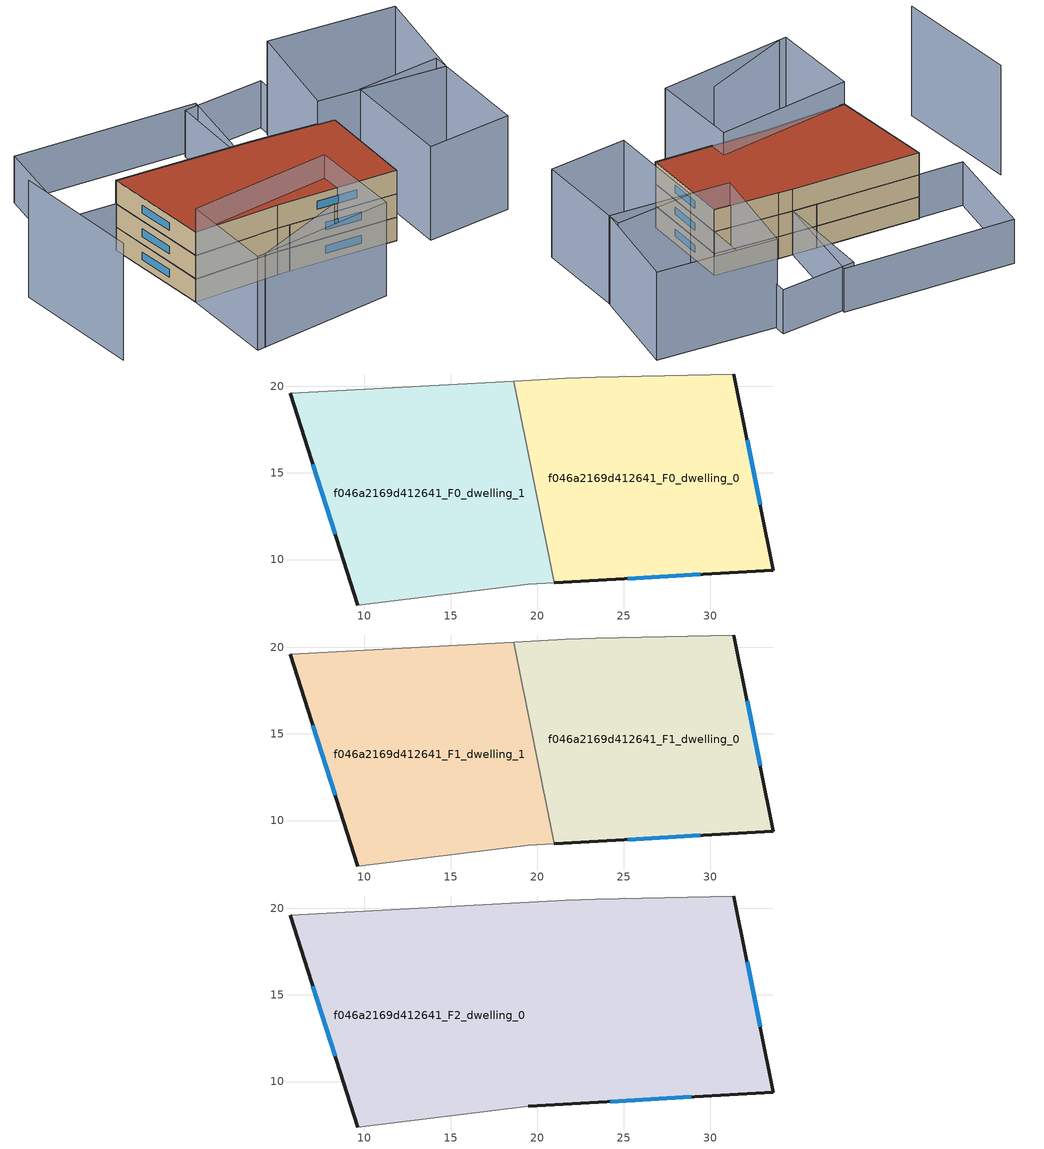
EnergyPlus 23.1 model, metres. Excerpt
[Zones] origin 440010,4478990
f046a2169d412641_F0_dwelling_0
 floor ground (EU_floor_Construction): 33.63,9.38 31.35,20.72 23.38,20.52 21.63,20.46 18.64,20.3 20.98,8.66 z0
 wall outside (EU_wall_Construction): 31.35,20.72 33.63,9.38 20.98,8.66 z0:3
 wall adiabatic (EU_wall_Construction): 18.64,20.3 21.63,20.46 23.38,20.52 31.35,20.72 z0:3
 wall to f046a2169d412641_F0_dwelling_1 (EU_wall_Construction): 20.98,8.66 18.64,20.3 z0:3
 window (EU_Window_Construction): 32.11,16.93 32.87,13.17 / 29.4,9.14 25.21,8.9 z1:2
f046a2169d412641_F0_dwelling_1
 floor ground (EU_floor_Construction): 20.98,8.66 18.64,20.3 5.72,19.59 9.63,7.37 19.48,8.57 z0
 wall outside (EU_wall_Construction): 9.63,7.37 5.72,19.59 z0:3
 wall adiabatic (EU_wall_Construction): 5.72,19.59 18.64,20.3 / 20.98,8.66 19.48,8.57 9.63,7.37 z0:3
 window (EU_Window_Construction): 8.32,11.46 7.02,15.51 z1:2
f046a2169d412641_F1_dwelling_0
 floor to f046a2169d412641_F0_dwelling_0 (EU_floor_Construction): 33.63,9.38 31.35,20.72 23.38,20.52 21.63,20.46 18.64,20.3 20.98,8.66 z3
 wall outside (EU_wall_Construction): 31.35,20.72 33.63,9.38 20.98,8.66 z3:6
 wall adiabatic (EU_wall_Construction): 18.64,20.3 21.63,20.46 23.38,20.52 31.35,20.72 z3:6
 wall to f046a2169d412641_F1_dwelling_1 (EU_wall_Construction): 20.98,8.66 18.64,20.3 z3:6
 window (EU_Window_Construction): 32.11,16.93 32.87,13.17 / 29.4,9.14 25.21,8.9 z4:5
f046a2169d412641_F1_dwelling_1
 floor to f046a2169d412641_F0_dwelling_1 (EU_floor_Construction): 20.98,8.66 18.64,20.3 5.72,19.59 9.63,7.37 19.48,8.57 z3
 wall outside (EU_wall_Construction): 9.63,7.37 5.72,19.59 z3:6
 wall adiabatic (EU_wall_Construction): 5.72,19.59 18.64,20.3 / 20.98,8.66 19.48,8.57 9.63,7.37 z3:6
 window (EU_Window_Construction): 8.32,11.46 7.02,15.51 z4:5
f046a2169d412641_F2_dwelling_0
 floor to f046a2169d412641_F1_dwelling_0 (EU_floor_Construction): 33.63,9.38 31.35,20.72 23.38,20.52 21.63,20.46 18.64,20.3 20.98,8.66 z6
 floor to f046a2169d412641_F1_dwelling_1 (EU_floor_Construction): 20.98,8.66 18.64,20.3 5.72,19.59 9.63,7.37 19.48,8.57 z6
 wall outside (EU_wall_Construction): 31.35,20.72 33.63,9.38 19.48,8.57 / 9.63,7.37 5.72,19.59 z6:9
 wall adiabatic (EU_wall_Construction): 19.48,8.57 9.63,7.37 / 5.72,19.59 21.63,20.46 23.38,20.52 31.35,20.72 z6:9
 window (EU_Window_Construction): 32.11,16.93 32.87,13.17 / 28.9,9.11 24.21,8.84 / 8.32,11.46 7.02,15.51 z7:8
 roof outside (EU_roof_Construction): 31.35,20.72 33.63,9.38 19.48,8.57 9.63,7.37 5.72,19.59 21.63,20.46 23.38,20.52 z9
shading: 13.01,-3.11 23.38,2.41 / 28.54,0.48 12.1,-3.32 / 12.1,-3.32 9.63,7.37 / 9.63,7.37 26.06,11.18 / 26.06,11.18 28.54,0.48 / 36.95,8.04 34.33,20.78 / 34.33,20.78 44.02,22.77 / 44.02,22.77 46.64,10.03 / 46.64,10.03 36.95,8.04 / 28.9,32.82 43.92,33.36 / 43.92,33.36 44.37,21.04 / 44.37,21.04 29.35,20.49 / 29.35,20.49 28.9,32.82 z0:12; -6.14,15.32 -1.63,0.66 z0:15; 21.63,20.46 0.2,19.19 / 0.2,19.19 -0.56,31.9 / -0.56,31.9 20.87,33.18 / 20.87,33.18 21.63,20.46 / 21.92,18.94 19.36,32.48 / 19.36,32.48 28.79,34.26 / 28.79,34.26 31.35,20.72 / 31.35,20.72 21.92,18.94 z0:6
[Building]
EU S2 Campaign: North Axis=0; Terrain=City; Solar Distribution=FullExterior
[Site:Location]
Madrid: Latitude=40.5; Longitude=-3.5; Time Zone=1; Elevation=609
[SizingPeriod:WeatherFileDays]
AnnualSizingPeriod: Begin Month=1; Begin Day of Month=1; End Month=12; End Day of Month=31; Day of Week for Start Day=Monday; Use Weather File Daylight Saving Period=No; Use Weather File Rain and Snow Indicators=No
[MATERIAL]
EU_InternalMass_Material: Roughness=MediumRough; Thickness=0.1; Conductivity=1; Density=1800; Specific Heat=900; Thermal Absorptance=0.9; Solar Absorptance=0.7; Visible Absorptance=0.7
[MATERIAL:NOMASS] Roughness=MediumRough; Thermal Absorptance=0.9; Solar Absorptance=0.7; Visible Absorptance=0.7
Name | Thermal Resistance
EU_wall_NoMass | 0.459673
EU_roof_NoMass | 0.495815
EU_floor_NoMass | 0.788942
[WINDOWMATERIAL:SIMPLEGLAZINGSYSTEM]
EU_Window_SimpleGlazing: UFactor=4.26103; Solar Heat Gain Coefficient=0.85; Visible Transmittance=0.85
[CONSTRUCTION]
EU_wall_Construction: EU_wall_NoMass
EU_roof_Construction: EU_roof_NoMass
EU_floor_Construction: EU_floor_NoMass
EU_InternalMass_Construction: EU_InternalMass_Material
EU_Window_Construction: EU_Window_SimpleGlazing
[ZONE] Type=1; Multiplier=1; Ceiling Height=autocalculate; Floor Area=autocalculate; Part of Total Floor Area=Yes
Name | Volume
f046a2169d412641_F0_dwelling_0 | 442.45
f046a2169d412641_F1_dwelling_0 | 442.451
f046a2169d412641_F2_dwelling_0 | 884.908
f046a2169d412641_F0_dwelling_1; f046a2169d412641_F1_dwelling_1 | 442.457
[INTERNALMASS] Construction=EU_InternalMass_Construction
Name | Zone or ZoneList | Surface Area
f046a2169d412641_F0_dwelling_0_EU_InternalMass | f046a2169d412641_F0_dwelling_0 | 147.484
f046a2169d412641_F0_dwelling_1_EU_InternalMass | f046a2169d412641_F0_dwelling_1 | 147.486
f046a2169d412641_F1_dwelling_0_EU_InternalMass | f046a2169d412641_F1_dwelling_0 | 147.484
f046a2169d412641_F1_dwelling_1_EU_InternalMass | f046a2169d412641_F1_dwelling_1 | 147.486
f046a2169d412641_F2_dwelling_0_EU_InternalMass | f046a2169d412641_F2_dwelling_0 | 294.974
[OTHEREQUIPMENT] Fuel Type=Electricity; Design Level Calculation Method=Watts/Area; Power per Zone Floor Area=1; Fraction Latent=0; Fraction Radiant=0; Fraction Lost=0; Carbon Dioxide Generation Rate=0; EndUse Subcategory=EU_Step8_InternalGains
Name | Zone or ZoneList or Space or SpaceList | Schedule
EU_Step8_InternalGain_f046a2169d412641_F0_dwelling_0_f000 | f046a2169d412641_F0_dwelling_0 | EU_Step8_GainSchedule_f046a2169d412641_F0_dwelling_0_f000
EU_Step8_InternalGain_f046a2169d412641_F0_dwelling_1_f000 | f046a2169d412641_F0_dwelling_1 | EU_Step8_GainSchedule_f046a2169d412641_F0_dwelling_1_f000
EU_Step8_InternalGain_f046a2169d412641_F1_dwelling_0_f000 | f046a2169d412641_F1_dwelling_0 | EU_Step8_GainSchedule_f046a2169d412641_F1_dwelling_0_f000
EU_Step8_InternalGain_f046a2169d412641_F1_dwelling_1_f000 | f046a2169d412641_F1_dwelling_1 | EU_Step8_GainSchedule_f046a2169d412641_F1_dwelling_1_f000
EU_Step8_InternalGain_f046a2169d412641_F2_dwelling_0_f000 | f046a2169d412641_F2_dwelling_0 | EU_Step8_GainSchedule_f046a2169d412641_F2_dwelling_0_f000
[ZONEVENTILATION:DESIGNFLOWRATE] Schedule=EU_AlwaysOn; Design Flow Rate Calculation Method=AirChanges/Hour; Air Changes per Hour=0.719161; Ventilation Type=Natural; Fan Pressure Rise=0; Fan Total Efficiency=1; Constant Term Coefficient=1; Temperature Term Coefficient=0; Velocity Term Coefficient=0; Velocity Squared Term Coefficient=0; Minimum Indoor Temperature=-100; Maximum Indoor Temperature=100; Delta Temperature=-100; Minimum Outdoor Temperature=-100; Maximum Outdoor Temperature=100; Maximum Wind Speed=40
Name | Zone or ZoneList or Space or SpaceList
EU_ConstantAir_f046a2169d412641_F0_dwelling_0 | f046a2169d412641_F0_dwelling_0
EU_ConstantAir_f046a2169d412641_F0_dwelling_1 | f046a2169d412641_F0_dwelling_1
EU_ConstantAir_f046a2169d412641_F1_dwelling_0 | f046a2169d412641_F1_dwelling_0
EU_ConstantAir_f046a2169d412641_F1_dwelling_1 | f046a2169d412641_F1_dwelling_1
EU_ConstantAir_f046a2169d412641_F2_dwelling_0 | f046a2169d412641_F2_dwelling_0
[HVACTEMPLATE:THERMOSTAT] Constant Heating Setpoint=20; Constant Cooling Setpoint=50
EU_HeatOnly_f046a2169d412641_F0_dwelling_0; EU_HeatOnly_f046a2169d412641_F0_dwelling_1; EU_HeatOnly_f046a2169d412641_F1_dwelling_0; EU_HeatOnly_f046a2169d412641_F1_dwelling_1; EU_HeatOnly_f046a2169d412641_F2_dwelling_0
[HVACTEMPLATE:ZONE:IDEALLOADSAIRSYSTEM] System Availability Schedule=EU_AlwaysOn; Maximum Heating Supply Air Temperature=50; Minimum Cooling Supply Air Temperature=13; Maximum Heating Supply Air Humidity Ratio=0.0156; Minimum Cooling Supply Air Humidity Ratio=0.0077; Heating Limit=NoLimit; Cooling Limit=NoLimit; Heating Availability Schedule=EU_AlwaysOn; Cooling Availability Schedule=EU_CoolingOff; Dehumidification Control Type=ConstantSensibleHeatRatio; Cooling Sensible Heat Ratio=0.7; Dehumidification Setpoint=60; Humidification Control Type=None; Humidification Setpoint=30; Outdoor Air Method=None; Outdoor Air Flow Rate per Person=0.00944; Outdoor Air Flow Rate per Zone Floor Area=0; Outdoor Air Flow Rate per Zone=0; Demand Controlled Ventilation Type=None; Outdoor Air Economizer Type=NoEconomizer; Heat Recovery Type=None; Sensible Heat Recovery Effectiveness=0.7; Latent Heat Recovery Effectiveness=0.65
Name | Template Thermostat
f046a2169d412641_F0_dwelling_0 | EU_HeatOnly_f046a2169d412641_F0_dwelling_0
f046a2169d412641_F0_dwelling_1 | EU_HeatOnly_f046a2169d412641_F0_dwelling_1
f046a2169d412641_F1_dwelling_0 | EU_HeatOnly_f046a2169d412641_F1_dwelling_0
f046a2169d412641_F1_dwelling_1 | EU_HeatOnly_f046a2169d412641_F1_dwelling_1
f046a2169d412641_F2_dwelling_0 | EU_HeatOnly_f046a2169d412641_F2_dwelling_0
[SIZING:ZONE] Zone Cooling Design Supply Air Temperature Input Method=SupplyAirTemperature; Zone Cooling Design Supply Air Temperature=13; Zone Heating Design Supply Air Temperature Input Method=SupplyAirTemperature; Zone Heating Design Supply Air Temperature=50; Zone Cooling Design Supply Air Humidity Ratio=0.008; Zone Heating Design Supply Air Humidity Ratio=0.008; Cooling Design Air Flow Method=DesignDay; Cooling Design Air Flow Rate=0; Cooling Minimum Air Flow per Zone Floor Area=0.000762; Cooling Minimum Air Flow=0; Cooling Minimum Air Flow Fraction=0.2; Heating Design Air Flow Method=DesignDay; Heating Design Air Flow Rate=0; Heating Maximum Air Flow per Zone Floor Area=0.002032; Heating Maximum Air Flow=0.141576; Heating Maximum Air Flow Fraction=0.3; Account for Dedicated Outdoor Air System=No; Dedicated Outdoor Air System Control Strategy=NeutralSupplyAir; Dedicated Outdoor Air Low Setpoint Temperature for Design=autosize; Dedicated Outdoor Air High Setpoint Temperature for Design=autosize; Zone Load Sizing Method=Sensible Load Only No Latent Load; Zone Latent Cooling Design Supply Air Humidity Ratio Input Method=HumidityRatioDifference; Zone Cooling Design Supply Air Humidity Ratio Difference=0.005; Zone Latent Heating Design Supply Air Humidity Ratio Input Method=HumidityRatioDifference; Zone Humidification Design Supply Air Humidity Ratio Difference=0.005
f046a2169d412641_F0_dwelling_0; f046a2169d412641_F0_dwelling_1; f046a2169d412641_F1_dwelling_0; f046a2169d412641_F1_dwelling_1; f046a2169d412641_F2_dwelling_0
[SCHEDULE:CONSTANT]
Name | Hourly Value
EU_AlwaysOn | 1
EU_CoolingOff | 0
[SCHEDULE:FILE] Column Number=1; Rows to Skip at Top=0; Number of Hours of Data=8760; Column Separator=Comma; Interpolate to Timestep=No; Minutes per Item=60; Adjust Schedule for Daylight Savings=Yes
Name | File
EU_Step8_GainSchedule_f046a2169d412641_F0_dwelling_0_f000 | ../../schedules/f046a2169d412641/f046a2169d412641_F0_dwelling_0_f000_gain.csv
EU_Step8_GainSchedule_f046a2169d412641_F0_dwelling_1_f000 | ../../schedules/f046a2169d412641/f046a2169d412641_F0_dwelling_1_f000_gain.csv
EU_Step8_GainSchedule_f046a2169d412641_F1_dwelling_0_f000 | ../../schedules/f046a2169d412641/f046a2169d412641_F1_dwelling_0_f000_gain.csv
EU_Step8_GainSchedule_f046a2169d412641_F1_dwelling_1_f000 | ../../schedules/f046a2169d412641/f046a2169d412641_F1_dwelling_1_f000_gain.csv
EU_Step8_GainSchedule_f046a2169d412641_F2_dwelling_0_f000 | ../../schedules/f046a2169d412641/f046a2169d412641_F2_dwelling_0_f000_gain.csv
